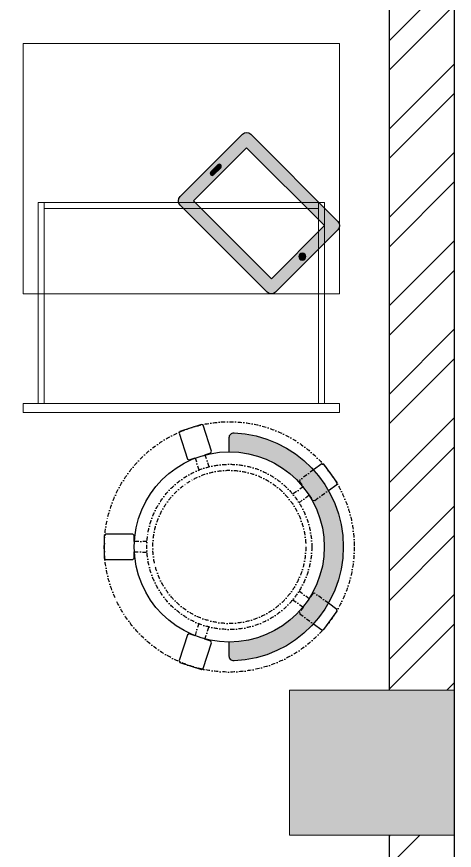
# Model space of a CAD drawing. Header units: feet. Extents: x 9622433 to 9628480, y -5942339 to -5927921.
# Drawn here: x 9627604 to 9628480, y -5932986 to -5931321 of the extents above; entities that cross this region are included whole.
import ezdxf

# ---------------------------------------------------------------- set-up
doc = ezdxf.new("R2010")
doc.units = ezdxf.units.FT
doc.header["$LTSCALE"] = 33
doc.header["$MEASUREMENT"] = 0
doc.linetypes.add('DASHDOT2', pattern=[0.5, 0.25, -0.125, 0, -0.125])
for name, color, linetype, lineweight in [('A-COL', 243, 'Continuous', 9), ('column hatch', 5, 'Continuous', 0), ('HATCH', 9, 'Continuous', 9), ('LENS-DIM', 252, 'Continuous', 5), ('LENS-FURNITURE', 13, 'Continuous', 9), ('LN-ELEVATION-1', 81, 'Continuous', 25), ('LN-HATCH', 251, 'Continuous', 0)]:
    doc.layers.add(name, color=color, linetype=linetype, lineweight=lineweight)
doc.layers.add('A-WALL', color=1, linetype='Continuous')

# ---------------------------------------------------------------- blocks, each defined once
blk = doc.blocks.new('A$Cbfece080')
at = {"layer": 'column hatch'}
h = blk.add_hatch(color=8, dxfattribs=at)
h.dxf.hatch_style = 1
h.paths.add_polyline_path([(-1581.25023949705, 928.4507690984755), (-1861.25023949705, 928.4507690984755), (-1861.25023949705, 588.4507690984755), (-1681.250239497051, 588.4507690984755), (-1581.25023949705, 588.4507690984755)])
h.paths.add_polyline_path([(2118.749760504812, 1718.450769098475), (1908.749760504812, 1718.450769098475), (1908.749760504812, 1343.450769098475), (2118.749760504812, 1343.450769098475)])
h.paths.add_polyline_path([(2118.749760504812, -3026.549230901525), (1788.749760504812, -3026.549230901525), (1788.749760504812, -3316.549230901524), (2118.749760504812, -3316.549230901524)])
h.paths.add_polyline_path([(-1531.25023949705, -3791.549230901524), (-1861.25023949705, -3791.549230901524), (-1861.25023949705, -4081.549230901525), (-1531.25023949705, -4081.549230901525)])
h.paths.add_polyline_path([(-3641.250239497051, -4031.549230901524), (-3921.250239497051, -4031.549230901524), (-3921.250239497051, -4281.549230901524), (-3641.250239497051, -4281.549230901524)])
h.paths.add_polyline_path([(-384.8875550720841, -8080.18385880068), (-665.843168541789, -8080.18385880068), (-665.843168541789, -8305.084408267401), (-384.8875550720841, -8305.084408267401)])
h.paths.add_polyline_path([(-3621.250239497051, -8606.549230901524), (-3921.250239497051, -8606.549230901524), (-3921.250239497051, -8896.549230901524), (-3621.250239497051, -8896.549230901524)])
h.paths.add_polyline_path([(-3671.250239497051, -11506.54923090152), (-3921.250239497051, -11506.54923090152), (-3921.250239497051, -11846.54923090152), (-3671.250239497051, -11846.54923090152)])
at = {"layer": 'LN-HATCH'}
h = blk.add_hatch(dxfattribs=at)
h.set_pattern_fill('ANSI32', color=256, scale=333, angle=180)
h.set_pattern_definition([(225, (-9380682.822466988, 5277022.064919598), (88.29995930067012, -88.29995930067015), []), (225, (-9380741.689106423, 5277022.064919598), (88.29995930067012, -88.29995930067015), [])])
h.paths.add_polyline_path([(2118.749760504812, -3316.549230901524), (1988.749760504812, -3316.549230901524), (1988.749760504812, -7616.549230901525), (1888.749760504812, -7616.549230901525), (1888.749760504812, -11846.54923090152), (2118.749760504812, -11846.54923090152)])
h.paths.add_polyline_path([(-3791.250239497051, -4281.549230901524), (-3921.250239497051, -4281.549230901524), (-3921.250239497051, -8606.549230901524), (-3791.250239497051, -8606.549230901524)])
h.paths.add_polyline_path([(-1811.25023949705, -4081.549230901525), (-1861.25023949705, -4081.549230901525), (-1861.25023949705, -4031.549230901524), (-3641.250239497051, -4031.549230901524), (-3641.250239497051, -4181.549230901524), (-1811.25023949705, -4181.549230901524)])
h.paths.add_polyline_path([(2118.749760504812, 1343.450769098475), (1988.749760504812, 1343.450769098475), (1988.749760504812, -3026.549230901525), (2118.749760504812, -3026.549230901525)])
at = {"layer": 'A-COL'}
for p, q in [((1788.749760504812, -3316.549230901524), (1788.749760504812, -3026.549230901525)), ((1788.749760504812, -3026.549230901525), (2118.749760504812, -3026.549230901525)), ((2118.749760504812, -3316.549230901524), (2118.749760504812, -3026.549230901525)), ((2118.749760504812, -3316.549230901524), (1788.749760504812, -3316.549230901524))]:
    blk.add_line(p, q, dxfattribs=at)
at = {"layer": 'A-WALL'}
for p, q in [((2118.749760504812, -11846.54923090152), (2118.749760504812, 1718.450769098475)), ((1988.749760504812, -3026.549230901525), (1988.749760504812, 1343.450769098475)), ((1988.749760504812, -7616.549230901525), (1988.749760504812, -3316.549230901524))]:
    blk.add_line(p, q, dxfattribs=at)
blk = doc.blocks.new('TRIAL SET CABINET 633x500')
at = {"layer": 'LENS-FURNITURE'}
h = blk.add_hatch(color=9, dxfattribs=at)
h.dxf.hatch_style = 1
edge = h.paths.add_edge_path()
edge.add_line((-8.54246803093703, -981.9670201920668), (115.9083254579454, -857.5162267031847))
edge.add_arc((107.4230440836399, -849.030945328879), 12.00000000009463, 315, 405)
edge.add_line((115.9083254579454, -840.5456639545736), (-58.03994271345434, -666.5973957831737))
edge.add_arc((-66.52522408775982, -675.0826771574792), 12.00000000009463, 45.00000000000002, 135)
edge.add_line((-75.01050546206531, -666.5973957831737), (-199.4612989509478, -791.0481892720562))
edge.add_arc((-190.9760175766423, -799.5334706454303), 11.99999999943607, 135.0000000031442, 225.0000000031442)
edge.add_line((-199.4612989500165, -808.0187520197359), (-25.5130307786167, -981.967020191136))
edge.add_arc((-17.02774940431148, -973.4817388177615), 11.99999999943605, 224.9999999968574, 314.9999999968578)
h.paths.add_polyline_path([(-17.02774940524252, -955.0969625067663), (89.03826777357607, -849.0309453279477), (-66.52522408775982, -693.4674534666119), (-172.5912412665784, -799.5334706454305)], flags=16)
edge = h.paths.add_edge_path(flags=16)
edge.add_line((-138.2965623782947, -741.9042679787381), (-124.1544267544522, -727.7621323548956))
edge.add_arc((-121.3259996296837, -730.5905594796641), 4.000000000031514, 45.00000000000051, 134.9999999999996, ccw=False)
edge.add_arc((-121.3259996296838, -730.5905594796641), 4.000000000031584, -45.000000000000625, 44.999999999999375, ccw=False)
edge.add_line((-118.4975725049153, -733.4189866044327), (-132.6397081287578, -747.561122228275))
edge.add_arc((-135.4681352535263, -744.7326951035067), 4.000000000031524, 225.0000000000006, 314.99999999999966, ccw=False)
edge.add_arc((-135.4681352535261, -744.7326951035066), 4.000000000031665, 135.0000000000006, 225.0000000000006, ccw=False)
edge = h.paths.add_edge_path(flags=16)
edge.add_arc((44.84409394953398, -910.9027886827243), 7, 0, 360)
at = {"layer": 'LENS-FURNITURE', "lineweight": 0}
h = blk.add_hatch(dxfattribs=at)
h.set_pattern_fill('ANSI31', color=252, scale=10, angle=405)
h.set_pattern_definition([(90, (-3772352.875833935, -3684050.327587578), (-1.25, 2e-16), [])])
edge = h.paths.add_edge_path()
edge.add_line((-138.2965623782947, -741.9042679787381), (-124.1544267544522, -727.7621323548956))
edge.add_arc((-121.3259996296837, -730.5905594796641), 4.000000000031514, 45.00000000000051, 134.9999999999996, ccw=False)
edge.add_arc((-121.3259996296838, -730.5905594796641), 4.000000000031584, -45.000000000000625, 44.999999999999375, ccw=False)
edge.add_line((-118.4975725049153, -733.4189866044327), (-132.6397081287578, -747.561122228275))
edge.add_arc((-135.4681352535263, -744.7326951035067), 4.000000000031524, 225.0000000000006, 314.99999999999966, ccw=False)
edge.add_arc((-135.4681352535261, -744.7326951035066), 4.000000000031665, 135.0000000000006, 225.0000000000006, ccw=False)
edge = h.paths.add_edge_path()
edge.add_arc((44.84409394953398, -910.9027886827243), 7, 0, 360)
at = {"layer": 'LENS-FURNITURE'}
blk.add_lwpolyline([(119.4230440827086, -352.4817388160154), (119.4230440827086, -985.4817388160156), (-380.5769559172913, -985.4817388160156), (-380.5769559172913, -352.4817388160154)], close=True, dxfattribs=at)
at = {"layer": 'LENS-FURNITURE', "color": 146}
for points in [[(338.5359051078558, -352.4817388160154), (338.5359051078558, -985.4817388160156), (356.5359051078559, -985.4817388160156), (356.5359051078559, -352.4817388160154)], [(-63.4640948921442, -382.4817388160154), (-63.4640948921442, -394.4817388160154), (338.5359051078558, -394.4817388160154), (338.5359051078558, -382.4817388160154)], [(-63.4640948921442, -394.4817388160154), (-63.4640948921442, -943.4817388160153), (-51.4640948921442, -943.4817388160153), (-51.4640948921442, -394.4817388160154)], [(-63.4640948921442, -955.4817388160152), (-63.4640948921442, -943.4817388160153), (338.5359051078558, -943.4817388160153), (338.5359051078558, -955.4817388160152)]]:
    blk.add_lwpolyline(points, close=True, dxfattribs=at)
at = {"layer": 'LENS-FURNITURE', "color": 18, "lineweight": 30}
for points in [[(-8.54246803093703, -981.9670201920668), (115.9083254579454, -857.5162267031847, 0.4142135623730951), (115.9083254579454, -840.5456639545736), (-58.03994271345434, -666.5973957831737, 0.4142135623730951), (-75.01050546206531, -666.5973957831737), (-199.4612989509478, -791.0481892720562, 0.4142135623730951), (-199.4612989500165, -808.0187520197359), (-25.51303077861669, -981.967020191136, 0.4142135623730951)], [(-138.2965623782947, -741.9042679787381), (-124.1544267544522, -727.7621323548956, -0.4142135623730951), (-118.4975725049153, -727.7621323548956), (-118.4975725049153, -727.7621323548956, -0.4142135623730951), (-118.4975725049153, -733.4189866044327), (-132.6397081287578, -747.561122228275, -0.4142135623730951), (-138.2965623782947, -747.561122228275), (-138.2965623782947, -747.561122228275, -0.4142135623730951)]]:
    blk.add_lwpolyline(points, format="xyb", close=True, dxfattribs=at)
blk.add_lwpolyline([(-17.02774940524252, -955.0969625067663), (89.03826777357607, -849.0309453279477), (-66.52522408775982, -693.4674534666119), (-172.5912412665784, -799.5334706454305)], close=True, dxfattribs=at)
blk.add_circle((44.84409394953398, -910.9027886827243), 7, dxfattribs=at)
blk = doc.blocks.new('DR STOOL')
at = {"layer": 'HATCH'}
h = blk.add_hatch(dxfattribs=at)
h.set_pattern_fill('ANSI36', color=250, angle=-90.00000000000001)
h.set_pattern_definition([(315, (-227.8099174643867, 917.3997257252777), (6.173926083235043, -1.683798022700468), [7.9375, -1.587499999999999, 0, -1.587499999999999])])
edge = h.paths.add_edge_path()
edge.add_line((-190.0000000041909, 4.511094e-10), (-218.6899174675346, 4.511094e-10))
edge.add_arc((-218.6899174670689, 9.120000000388245), 9.119999999940092, 177.6119845363388, 269.9999999996136, ccw=False)
edge.add_arc((-1.8626451e-09, 3.565219e-10), 228.000000002257, 2.3880154632688004, 177.6119845367313, ccw=False)
edge.add_arc((218.6899174633436, 9.120000000497384), 9.120000000051716, -90.00000000034493, 2.3880154629299, ccw=False)
edge.add_line((218.6899174633436, 4.511094e-10), (190, 4.511094e-10))
edge.add_arc((-1.8626451e-09, 4.511094e-10), 190.000000001979, -1.27e-14, 180)
at = {"layer": 'LN-ELEVATION-1', "color": 1, "ltscale": 100}
for p, q in [((-128.6221585394814, 215.4841044476634), (-165.2704676063731, 189.0243927398114)), ((-124.7228340068832, 214.8545704018979), (-128.6221585394814, 215.4841044476634)), ((-112.6981821293011, 198.1996966340157), (-124.7228340068832, 214.8545704018979)), ((124.7553772013634, 214.9803744515593), (112.5488144652918, 198.2845540212292)), ((128.7014972954057, 215.5933048763618), (124.7553772013634, 214.9803744515593)), ((128.7014972954057, 215.5933048763618), (124.7553772013634, 214.9803744515593)), ((165.1911288509145, 188.915192311113), (128.7014972954057, 215.5933048763618)), ((165.1911288509145, 188.915192311113), (128.7014972954057, 215.5933048763618)), ((-165.2704676063731, 189.0243927398114), (-165.9069543029182, 185.0820035930228)), ((-165.9069543029182, 185.0820035930228), (-153.8003208162263, 168.3135803133482)), ((153.6734594982117, 168.4294150282658), (165.7973639420234, 185.0121775862135)), ((165.7973639420234, 185.0121775862135), (165.1911288509145, 188.915192311113)), ((165.7973639420234, 185.0121775862135), (165.1911288509145, 188.915192311113)), ((-191.2928382232785, -35.45407700946089), (-242.9550312487409, -52.24013893969095)), ((-187.9259491492994, -37.1695928365807), (-191.2928382232785, -35.45407700946089)), ((-184.1424400564283, -48.81403796559607), (-187.9259491492994, -37.1695928365807)), ((188.0651108901948, -36.96233201187715), (184.0504167033359, -49.19388854173303)), ((191.3981811110861, -35.27656588272658), (188.0651108901948, -36.96233201187715)), ((243.0100176925771, -52.21682526778022), (191.3981811110861, -35.27656588272658)), ((-242.9550312487409, -52.24013893969095), (-244.7482102331705, -55.75945052818861)), ((-244.7482102331705, -55.75945052818861), (-230.7800458371639, -98.74904560100549)), ((230.715890809428, -98.7280946081737), (244.8123673382215, -55.78040257930116)), ((244.8123673382215, -55.78040257930116), (243.0100176925771, -52.21682526778022)), ((-173.8639617776498, -80.4479453730819), (-177.8421125086024, -68.2044548037811)), ((-175.5596735184081, -83.7759667420105), (-173.8639617776498, -80.4479453730819)), ((177.6922140880488, -68.56540505095472), (173.8739495249465, -80.1985000452405)), ((173.8739495249465, -80.1985000452405), (175.5794035866856, -83.5704969359358)), ((-230.7800458371639, -98.74904560100549), (-227.2218665438704, -100.5620286722478)), ((-227.2218665438704, -100.5620286722478), (-175.5596735184081, -83.7759667420105)), ((175.5794035866856, -83.5704969359358), (227.1912401677109, -100.5107563209894)), ((227.1912401677109, -100.5107563209894), (230.715890809428, -98.7280946081737)), ((-22.72193054761737, -190.2142363802995), (-25.39390889601782, -192.886214728569)), ((-25.39390889601782, -192.886214728569), (-25.39390889601782, -247.2070584567482)), ((-10.47823652112856, -190.2142363802995), (-22.72193054761737, -190.2142363802995)), ((22.78362171910703, -190.2142363802995), (9.910054048988968, -190.2142363802995)), ((25.42475448176265, -192.8553691428751), (22.78362171910703, -190.2142363802995)), ((25.42475448176265, -247.1762128710543), (25.42475448176265, -192.8553691428751)), ((-25.39390889601782, -247.2070584567482), (-22.60096735274419, -250)), ((22.60096735274419, -250), (25.42475448176265, -247.1762128710543)), ((-22.60096735274419, -250), (22.60096735274419, -250))]:
    blk.add_line(p, q, dxfattribs=at)
at = {"layer": 'LN-ELEVATION-1', "linetype": 'DASHDOT2'}
for p, q in [((-92.92521573789418, 170.8129362839827), (-112.6981821293011, 198.1996966340157)), ((112.5488144652918, 198.2845540212292), (92.69529851106927, 171.1294289919315)), ((-153.8003208162263, 168.3135803133482), (-134.1093360339291, 141.0403694751003)), ((-103.4542870586738, 159.9154408004979), (-93.52748446213081, 167.0824927485227)), ((-93.52748446213081, 167.0824927485227), (-92.92521573789418, 170.8129362839827)), ((92.69529851106927, 171.1294289919315), (93.26858203159645, 167.4385604566923)), ((93.26858203159645, 167.4385604566923), (103.6608748426661, 159.8406005539291)), ((133.7372852512635, 141.1612321265929), (153.6734594982117, 168.4294150282658)), ((-88.15393704269081, 139.4771787207864), (-103.4542870586738, 159.9154408004979)), ((103.6608748426661, 159.8406005539291), (88.19885099539533, 139.4487815762331)), ((-134.1093360339291, 141.0403694751003), (-130.4219571123831, 140.4450534014686)), ((-130.4219571123831, 140.4450534014686), (-119.9844727469608, 147.9808124662595)), ((-119.9844727469608, 147.9808124662595), (-105.3687285655178, 126.9741353208374)), ((105.4096150295809, 126.94019481352), (120.1194891873747, 147.8074627162714)), ((120.1194891873747, 147.8074627162714), (130.0033113472163, 140.5812532722048)), ((130.0033113472163, 140.5812532722048), (133.7372852512635, 141.1612321265929)), ((-159.954806596972, -40.49024384317454), (-184.1424400564283, -48.81403796559607)), ((184.0504167033359, -49.19388854173303), (159.8786162491887, -40.79004861696012)), ((-177.8421125086024, -68.2044548037811), (-153.4148110738024, -60.73628028803068)), ((153.3006618716754, -61.02382378749462), (177.6922140880488, -68.56540505095472)), ((-10.92024635523557, -164.6382343793375), (-10.47823652112856, -190.2142363802995)), ((9.910054048988968, -190.2142363802995), (10.35584833659231, -164.674698740353))]:
    blk.add_line(p, q, dxfattribs=at)
at = {"layer": 'LN-ELEVATION-1', "color": 1, "ltscale": 100}
blk.add_lwpolyline([(-190.0000000023283, 0), (-218.6899174656719, 0, -0.4264743413925903), (-227.8019973598421, 9.5, -0.959166304662544), (227.8019973593764, 9.5, -0.4264743413925903), (218.6899174647406, 0), (190.0000000013969, 0)], format="xyb", dxfattribs=at)
at = {"layer": 'LN-ELEVATION-1', "linetype": 'DASHDOT2'}
for radius in [250, 165, 153]:
    blk.add_circle((0, 0), radius, dxfattribs=at)
at = {"layer": 'LN-ELEVATION-1', "color": 1, "ltscale": 100}
blk.add_circle((0, 0), 190, dxfattribs=at)

msp = doc.modelspace()

# ---------------------------------------------------------------- block references
at = {"layer": 'LENS-DIM', "color": 2}
msp.add_blockref('A$Cbfece080', (9626361.123553181, -5929639.697950256), dxfattribs=at)
at = {"layer": 'LENS-FURNITURE', "xscale": -1, "rotation": 90}
msp.add_blockref('TRIAL SET CABINET 633x500', (9627264.873313686, -5931755.642177891), dxfattribs=at)
at = {"layer": 'LENS-FURNITURE', "rotation": 270}
msp.add_blockref('DR STOOL', (9628029.647402069, -5932380.386627254), dxfattribs=at)

doc.saveas('drawing.dxf')
